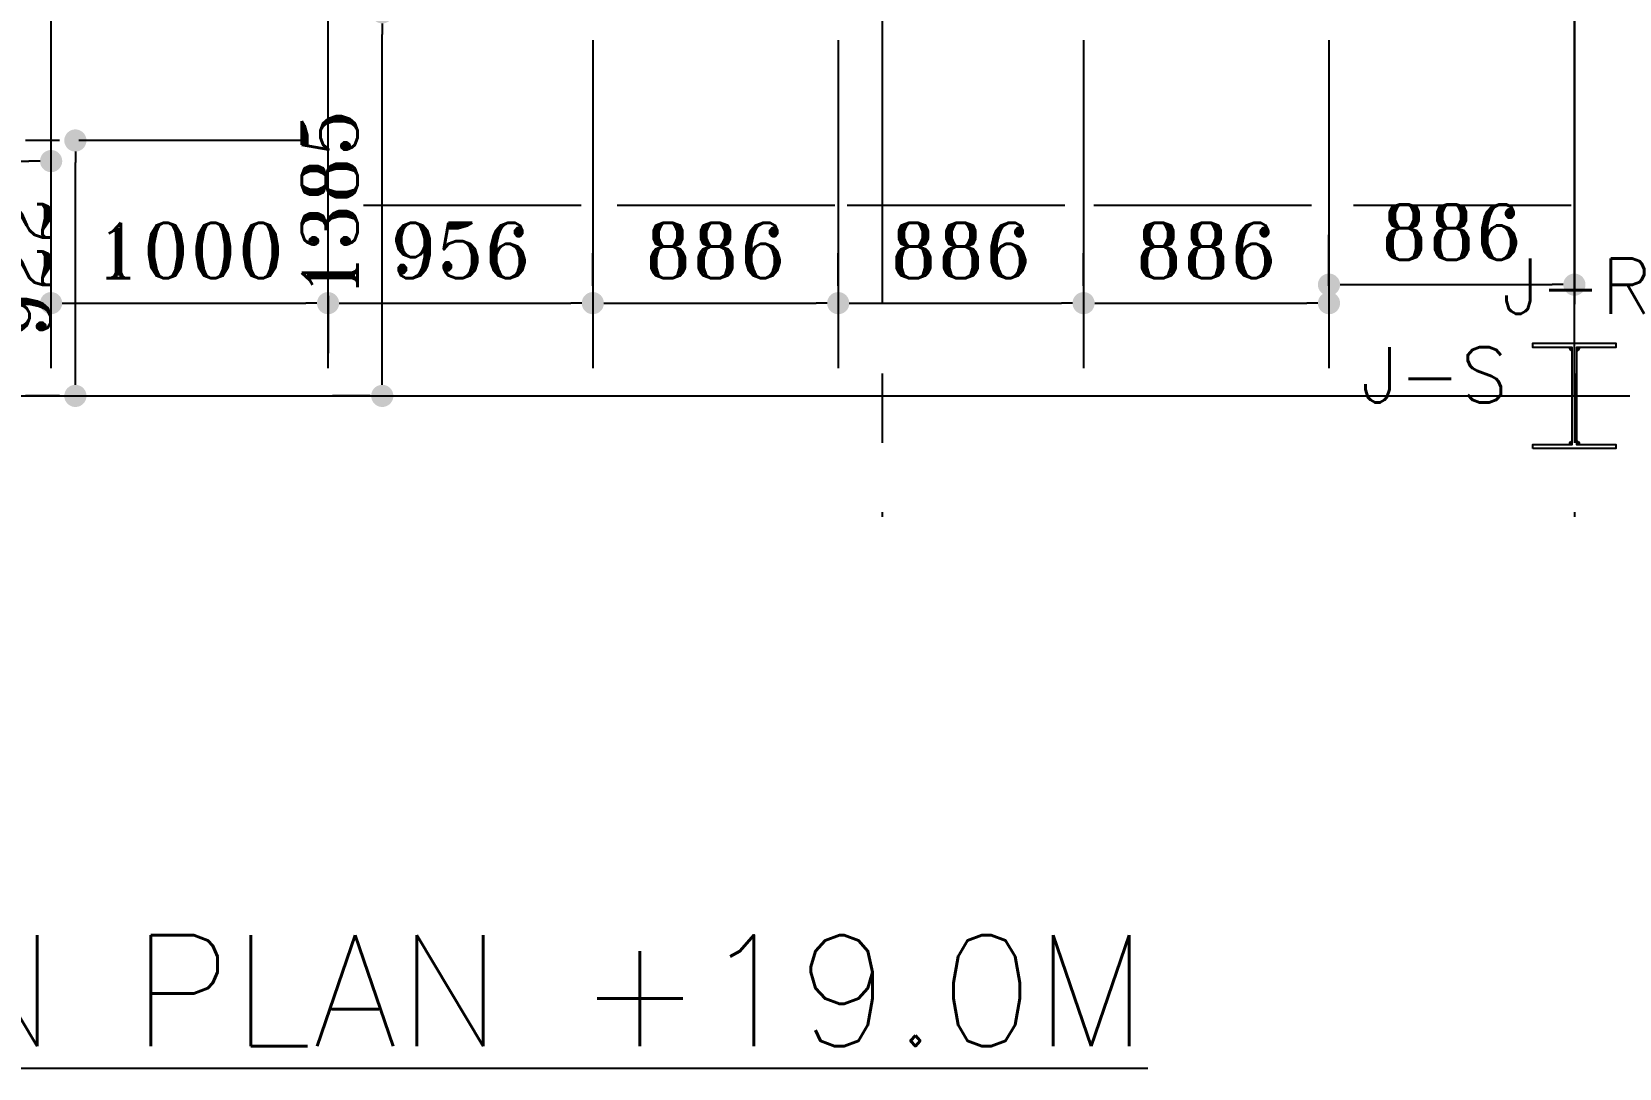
# Model space of a CAD drawing. Header units: inches. Extents: x 1387 to 2676, y -3554 to -2136.
# Drawn here: x 2644.04 to 2649.78, y -2580.79 to -2577.04 of the extents above; entities that cross this region are included whole.
import ezdxf
from ezdxf.enums import TextEntityAlignment as Align

# ---------------------------------------------------------------- set-up
doc = ezdxf.new("R2010")
doc.units = ezdxf.units.IN
doc.header["$MEASUREMENT"] = 0
doc.linetypes.add('CENTER', pattern=[2, 1.25, -0.25, 0.25, -0.25])
for name, color, linetype in [('3G', 3, 'Continuous'), ('A-TEXT', 7, 'Continuous'), ('AA-IPE300', 27, 'Continuous'), ('AXE', 1, 'CENTER'), ('DIM', 8, 'Continuous'), ('MEMBER TEXT', 7, 'Continuous'), ('Pich', 2, 'Continuous')]:
    doc.layers.add(name, color=color, linetype=linetype)
doc.styles.add('ROMANS', font='ROMANS')
doc.styles.add('ROMANT', font='romant')
doc.dimstyles.new('Copy of 1-100', dxfattribs={"dimtxt": 0.2, "dimasz": 0.08, "dimexe": 0.18, "dimexo": 0.0625, "dimgap": 0.09, "dimtad": 1, "dimdec": 0, "dimlfac": 1000, "dimdsep": 46, "dimtxsty": 'ROMANT', "dimblk": 'DOT', "dimcen": 0.09, "dimclrd": 1, "dimclre": 1, "dimclrt": 3, "dimadec": 0, "dimazin": 0, "dimtfac": 1, "dimtdec": 0, "dimtix": 1, "dimtofl": 0, "dimtmove": 2, "dimatfit": 3, "dimldrblk": 'DOT', "dimfxl": 1, "dimtolj": 1, "dimarcsym": 0})

# ---------------------------------------------------------------- blocks, each defined once
blk = doc.blocks.new('DOT')
at = {"layer": 'DIM', "color": 0, "linetype": 'ByBlock'}
blk.add_line((-0.5, 0), (-1, 0), dxfattribs=at)
at = {"layer": 'DIM', "color": 0, "linetype": 'ByBlock', "const_width": 0.5}
blk.add_lwpolyline([(-0.25, 0, 1), (0.25, 0, 1)], format="xyb", close=True, dxfattribs=at)
blk = doc.blocks.new('*D2330')
at = {"color": 1, "lineweight": -2, "transparency": 16777216}
for p, q in [((2644.1135, -2577.961), (2644.1135, -2577.8435)), ((2645.1135, -2577.9972), (2645.1135, -2578.2035)), ((2644.1935, -2578.0235), (2645.0335, -2578.0235))]:
    blk.add_line(p, q, dxfattribs=at)
at = {"layer": 'Defpoints', "color": 0, "transparency": 16777216}
for p in [(2645.1135, -2577.9347), (2644.1135, -2578.0235), (2645.1135, -2578.0235)]:
    blk.add_point(p, dxfattribs=at)
at = {"color": 1, "lineweight": -2, "transparency": 16777216, "xscale": 0.08, "yscale": 0.08, "zscale": 0.08, "rotation": 180}
blk.add_blockref('DOT', (2644.1135, -2578.0235), dxfattribs=at)
at = {"color": 1, "lineweight": -2, "transparency": 16777216, "xscale": 0.08, "yscale": 0.08, "zscale": 0.08}
blk.add_blockref('DOT', (2645.1135, -2578.0235), dxfattribs=at)
at = {"color": 3, "transparency": 16777216, "insert": (2644.6135, -2577.8335), "char_height": 0.2, "attachment_point": 5, "style": 'ROMANT'}
blk.add_mtext('\\A1;1000', dxfattribs=at)
blk = doc.blocks.new('_Dot')
at = {"layer": 'DIM', "color": 0, "lineweight": -2}
blk.add_line((-0.5, 0), (-1, 0), dxfattribs=at)
at = {"layer": 'DIM', "color": 0, "const_width": 0.5}
blk.add_lwpolyline([(-0.25, 0, 1), (0.25, 0, 1)], format="xyb", close=True, dxfattribs=at)
blk = doc.blocks.new('*D2331')
at = {"color": 1, "lineweight": -2, "transparency": 16777216}
for p, q in [((2645.1135, -2577.961), (2645.1135, -2577.8435)), ((2646.0695, -2577.9972), (2646.0695, -2578.2035)), ((2645.1935, -2578.0235), (2645.9895, -2578.0235))]:
    blk.add_line(p, q, dxfattribs=at)
at = {"layer": 'Defpoints', "color": 0, "transparency": 16777216}
for p in [(2646.0695, -2577.9347), (2645.1135, -2578.0235), (2646.0695, -2578.0235)]:
    blk.add_point(p, dxfattribs=at)
at = {"color": 1, "lineweight": -2, "transparency": 16777216, "xscale": 0.08, "yscale": 0.08, "zscale": 0.08, "rotation": 180}
blk.add_blockref('DOT', (2645.1135, -2578.0235), dxfattribs=at)
at = {"color": 1, "lineweight": -2, "transparency": 16777216, "xscale": 0.08, "yscale": 0.08, "zscale": 0.08}
blk.add_blockref('DOT', (2646.0695, -2578.0235), dxfattribs=at)
at = {"color": 3, "transparency": 16777216, "insert": (2645.5915, -2577.8335), "char_height": 0.2, "attachment_point": 5, "style": 'ROMANT'}
blk.add_mtext('\\A1;956', dxfattribs=at)
blk = doc.blocks.new('*D2332')
at = {"color": 1, "lineweight": -2, "transparency": 16777216}
for p, q in [((2646.0695, -2577.961), (2646.0695, -2577.8435)), ((2646.1495, -2578.0235), (2646.8755, -2578.0235)), ((2646.9555, -2578.0192), (2646.9555, -2578.2035))]:
    blk.add_line(p, q, dxfattribs=at)
at = {"layer": 'Defpoints', "color": 0, "transparency": 16777216}
for p in [(2646.9555, -2577.9567), (2646.0695, -2578.0235), (2646.9555, -2578.0235)]:
    blk.add_point(p, dxfattribs=at)
at = {"color": 1, "lineweight": -2, "transparency": 16777216, "xscale": 0.08, "yscale": 0.08, "zscale": 0.08, "rotation": 180}
blk.add_blockref('DOT', (2646.0695, -2578.0235), dxfattribs=at)
at = {"color": 1, "lineweight": -2, "transparency": 16777216, "xscale": 0.08, "yscale": 0.08, "zscale": 0.08}
blk.add_blockref('DOT', (2646.9555, -2578.0235), dxfattribs=at)
at = {"color": 3, "transparency": 16777216, "insert": (2646.5125, -2577.8335), "char_height": 0.2, "attachment_point": 5, "style": 'ROMANT'}
blk.add_mtext('\\A1;886', dxfattribs=at)
blk = doc.blocks.new('*D2333')
at = {"layer": 'Defpoints', "color": 0, "transparency": 16777216}
for p in [(2647.8415, -2577.9567), (2646.9555, -2578.0235), (2647.8415, -2578.0235)]:
    blk.add_point(p, dxfattribs=at)
at = {"layer": 'Pich', "color": 1, "lineweight": -2, "transparency": 16777216}
for p, q in [((2646.9555, -2577.961), (2646.9555, -2577.8435)), ((2647.0355, -2578.0235), (2647.7615, -2578.0235)), ((2647.8415, -2578.0192), (2647.8415, -2578.2035))]:
    blk.add_line(p, q, dxfattribs=at)
at = {"layer": 'Pich', "color": 1, "lineweight": -2, "transparency": 16777216, "xscale": 0.08, "yscale": 0.08, "zscale": 0.08, "rotation": 180}
blk.add_blockref('DOT', (2646.9555, -2578.0235), dxfattribs=at)
at = {"layer": 'Pich', "color": 1, "lineweight": -2, "transparency": 16777216, "xscale": 0.08, "yscale": 0.08, "zscale": 0.08}
blk.add_blockref('DOT', (2647.8415, -2578.0235), dxfattribs=at)
at = {"layer": 'Pich', "color": 3, "transparency": 16777216, "insert": (2647.3985, -2577.8335), "char_height": 0.2, "attachment_point": 5, "style": 'ROMANT'}
blk.add_mtext('\\A1;886', dxfattribs=at)
blk = doc.blocks.new('*D2334')
at = {"layer": 'Defpoints', "color": 0, "transparency": 16777216}
for p in [(2648.7275, -2577.9567), (2647.8415, -2578.0235), (2648.7275, -2578.0235)]:
    blk.add_point(p, dxfattribs=at)
at = {"layer": 'Pich', "color": 1, "lineweight": -2, "transparency": 16777216}
for p, q in [((2647.8415, -2577.961), (2647.8415, -2577.8435)), ((2647.9215, -2578.0235), (2648.6475, -2578.0235)), ((2648.7275, -2578.0192), (2648.7275, -2578.2035))]:
    blk.add_line(p, q, dxfattribs=at)
at = {"layer": 'Pich', "color": 1, "lineweight": -2, "transparency": 16777216, "xscale": 0.08, "yscale": 0.08, "zscale": 0.08, "rotation": 180}
blk.add_blockref('DOT', (2647.8415, -2578.0235), dxfattribs=at)
at = {"layer": 'Pich', "color": 1, "lineweight": -2, "transparency": 16777216, "xscale": 0.08, "yscale": 0.08, "zscale": 0.08}
blk.add_blockref('DOT', (2648.7275, -2578.0235), dxfattribs=at)
at = {"layer": 'Pich', "color": 3, "transparency": 16777216, "insert": (2648.2845, -2577.8335), "char_height": 0.2, "attachment_point": 5, "style": 'ROMANT'}
blk.add_mtext('\\A1;886', dxfattribs=at)
blk = doc.blocks.new('*D2335')
at = {"layer": 'Defpoints', "color": 0, "transparency": 16777216}
for p in [(2649.6137, -2577.9567), (2649.6137, -2577.9567), (2648.7275, -2578.0235)]:
    blk.add_point(p, dxfattribs=at)
at = {"layer": 'Pich', "color": 1, "lineweight": -2, "transparency": 16777216}
for p, q in [((2648.7275, -2577.961), (2648.7275, -2577.7767)), ((2649.6137, -2577.8942), (2649.6137, -2577.7767)), ((2648.8075, -2577.9567), (2649.5337, -2577.9567))]:
    blk.add_line(p, q, dxfattribs=at)
at = {"layer": 'Pich', "color": 1, "lineweight": -2, "transparency": 16777216, "xscale": 0.08, "yscale": 0.08, "zscale": 0.08, "rotation": 180}
blk.add_blockref('DOT', (2648.7275, -2577.9567), dxfattribs=at)
at = {"layer": 'Pich', "color": 1, "lineweight": -2, "transparency": 16777216, "xscale": 0.08, "yscale": 0.08, "zscale": 0.08}
blk.add_blockref('DOT', (2649.6137, -2577.9567), dxfattribs=at)
at = {"layer": 'Pich', "color": 3, "transparency": 16777216, "insert": (2649.1706, -2577.7667), "char_height": 0.2, "attachment_point": 5, "style": 'ROMANT'}
blk.add_mtext('\\A1;886', dxfattribs=at)
blk = doc.blocks.new('*D2351')
at = {"color": 1, "lineweight": -2, "transparency": 16777216}
for p, q in [((2644.1438, -2577.4362), (2644.0211, -2577.4362)), ((2644.2011, -2578.2784), (2644.2011, -2577.5162)), ((2644.1438, -2578.3584), (2644.0211, -2578.3584))]:
    blk.add_line(p, q, dxfattribs=at)
at = {"layer": 'Defpoints', "color": 0, "transparency": 16777216}
for p in [(2644.2011, -2577.4362), (2644.2063, -2577.4362), (2644.2063, -2578.3584)]:
    blk.add_point(p, dxfattribs=at)
at = {"color": 1, "lineweight": -2, "transparency": 16777216, "xscale": 0.08, "yscale": 0.08, "zscale": 0.08}
for p, rotation in [((2644.2011, -2577.4362), 90), ((2644.2011, -2578.3584), 270)]:
    blk.add_blockref('DOT', p, dxfattribs=dict(at, rotation=rotation))
at = {"color": 3, "transparency": 16777216, "insert": (2644.0111, -2577.8973), "char_height": 0.2, "attachment_point": 5, "rotation": 90, "style": 'ROMANT'}
blk.add_mtext('\\A1;922', dxfattribs=at)
blk = doc.blocks.new('*D2352')
at = {"layer": 'Defpoints', "color": 0, "transparency": 16777216}
for p in [(2645.3092, -2576.9735), (2645.3285, -2576.9735), (2645.3285, -2578.3584)]:
    blk.add_point(p, dxfattribs=at)
at = {"layer": 'Pich', "color": 1, "lineweight": -2, "transparency": 16777216}
for p, q in [((2645.266, -2576.9735), (2645.1292, -2576.9735)), ((2645.3092, -2578.2784), (2645.3092, -2577.0535)), ((2645.266, -2578.3584), (2645.1292, -2578.3584))]:
    blk.add_line(p, q, dxfattribs=at)
at = {"layer": 'Pich', "color": 1, "lineweight": -2, "transparency": 16777216, "xscale": 0.08, "yscale": 0.08, "zscale": 0.08}
for p, rotation in [((2645.3092, -2576.9735), 90), ((2645.3092, -2578.3584), 270)]:
    blk.add_blockref('DOT', p, dxfattribs=dict(at, rotation=rotation))
at = {"layer": 'Pich', "color": 3, "transparency": 16777216, "insert": (2645.1192, -2577.666), "char_height": 0.2, "attachment_point": 5, "rotation": 90, "style": 'ROMANT'}
blk.add_mtext('\\A1;1385', dxfattribs=at)
blk = doc.blocks.new('*D2485')
at = {"layer": 'Defpoints', "color": 0, "transparency": 16777216}
for p in [(2644.1135, -2577.5106), (2642.8636, -2577.6255), (2644.1135, -2577.6255)]:
    blk.add_point(p, dxfattribs=at)
at = {"layer": 'Pich', "color": 1, "lineweight": -2, "transparency": 16777216}
for p, q in [((2642.8636, -2577.563), (2642.8636, -2577.3306)), ((2644.1135, -2577.563), (2644.1135, -2577.3306)), ((2642.9436, -2577.5106), (2644.0335, -2577.5106))]:
    blk.add_line(p, q, dxfattribs=at)
at = {"layer": 'Pich', "color": 1, "lineweight": -2, "transparency": 16777216, "xscale": 0.08, "yscale": 0.08, "zscale": 0.08, "rotation": 180}
blk.add_blockref('DOT', (2642.8636, -2577.5106), dxfattribs=at)
at = {"layer": 'Pich', "color": 1, "lineweight": -2, "transparency": 16777216, "xscale": 0.08, "yscale": 0.08, "zscale": 0.08}
blk.add_blockref('DOT', (2644.1135, -2577.5106), dxfattribs=at)
at = {"layer": 'Pich', "color": 3, "transparency": 16777216, "insert": (2643.4886, -2577.2968), "char_height": 0.2, "attachment_point": 5, "style": 'ROMANT'}
blk.add_mtext('\\A1;EQ', dxfattribs=at)

msp = doc.modelspace()

# ---------------------------------------------------------------- hatches: boundary and pattern name
for points in [[(2649.606198, -2578.18333801), (2649.59472177, -2578.18333801, 0.4144144444), (2649.606198, -2578.19482211)], [(2649.621198, -2578.18333801), (2649.63267422, -2578.18333801, -0.4144144444), (2649.621198, -2578.19482211)], [(2649.606198, -2578.53337751), (2649.59472177, -2578.53337751, -0.4144144444), (2649.606198, -2578.52189341)], [(2649.621198, -2578.53337751), (2649.63267422, -2578.53337751, 0.4144144444), (2649.621198, -2578.52189341)]]:
    msp.add_hatch(color=1).paths.add_polyline_path(points)

# ---------------------------------------------------------------- linework, layer by layer
at = {"layer": '3G'}
msp.add_lwpolyline([(2649.463698, -2578.54833801), (2649.463698, -2578.53333801), (2649.606198, -2578.53333801), (2649.606198, -2578.18333801), (2649.463698, -2578.18333801), (2649.463698, -2578.16833801), (2649.763698, -2578.16833801), (2649.763698, -2578.18333801), (2649.621198, -2578.18333801), (2649.621198, -2578.53333801), (2649.763698, -2578.53333801), (2649.763698, -2578.54833801)], close=True, dxfattribs=at)
for centre, start, end in [((2649.606198, -2578.18334588), 180.157926883, 270.157926883), ((2649.621198, -2578.18334588), 269.842073117, 359.842073117), ((2649.621198, -2578.18334588), 269.842073117, 359.842073117), ((2649.606198, -2578.53336964), 89.842073117, 179.842073117), ((2649.606198, -2578.53336964), 89.842073117, 179.842073117), ((2649.621198, -2578.53336964), 0.157926883, 90.157926883), ((2649.621198, -2578.53336964), 0.157926883, 90.157926883), ((2649.621198, -2578.53336964), 0.157926883, 90.157926883)]:
    msp.add_arc(centre, 0.01147623, start, end, dxfattribs=at)
at = {"layer": 'AA-IPE300', "color": 3}
for p, q in [((2649.61366955, -2578.3584064), (2649.61366955, -2568.3584064)), ((2644.11354107, -2578.2584064), (2644.11354107, -2572.4584064)), ((2645.11354107, -2578.2584064), (2645.11354107, -2572.4584064)), ((2646.06954107, -2577.07351124), (2646.06954107, -2578.2584064)), ((2646.95554107, -2577.07351124), (2646.95554107, -2578.2584064)), ((2647.84154107, -2577.07351124), (2647.84154107, -2578.2584064)), ((2648.72754107, -2577.07351124), (2648.72754107, -2578.2584064)), ((2645.01354107, -2577.43623006), (2644.21354107, -2577.43623006)), ((2646.02678835, -2577.67032012), (2645.24095601, -2577.67032012)), ((2646.94344835, -2577.67032012), (2646.15761601, -2577.67032012)), ((2647.77377789, -2577.67032012), (2646.98794554, -2577.67032012)), ((2648.66386504, -2577.67032012), (2647.8780327, -2577.67032012)), ((2649.60171657, -2577.67032012), (2648.81588423, -2577.67032012)), ((2633.61366955, -2578.3584064), (2649.61366955, -2578.3584064))]:
    msp.add_line(p, q, dxfattribs=at)
at = {"layer": 'AXE'}
for p, q in [((2647.11372275, -2564.77766617), (2647.11368653, -2578.79554687)), ((2649.61372275, -2564.77766617), (2649.61368653, -2578.79554687)), ((2629.2494451, -2578.35828668), (2652.52715755, -2578.35834533))]:
    msp.add_line(p, q, dxfattribs=at)

# ---------------------------------------------------------------- texts
at = {"layer": 'A-TEXT', "color": 3, "style": 'ROMANS'}
msp.add_text('%%UFOURTH FLOOR BEAM CONNECTION PLAN +19.0M', height=0.4, dxfattribs=at).set_placement((2634.77118079, -2580.70613179, 9177.40456425))
at = {"layer": 'MEMBER TEXT', "color": 3, "ltscale": 2, "style": 'ROMANS'}
for s, p in [('J-R', (2649.62137888, -2577.96248546)), ('J-S', (2649.10836511, -2578.28261358))]:
    msp.add_text(s, height=0.2, dxfattribs=at).set_placement(p, align=Align.MIDDLE)

# ---------------------------------------------------------------- dimensions: what is measured, and where the dimension line sits
dim = msp.add_linear_dim(base=(2644.20113376, -2577.43623006), p1=(2644.20627178, -2578.3584064), p2=(2644.20627178, -2577.43623006), angle=90, dimstyle='Copy of 1-100')
dim.commit()
dim.dimension.update_dxf_attribs({"geometry": '*D2351', "text_midpoint": (2644.01113376, -2577.89731823)})
for base, p1, p2, picture, middle in [((2645.11354107, -2578.02352421), (2644.11354107, -2578.02352421), (2645.11354107, -2577.93468695), '*D2330', (2644.61354107, -2577.83352421)), ((2646.06954107, -2578.02352421), (2645.11354107, -2578.02352421), (2646.06954107, -2577.93468695), '*D2331', (2645.59154107, -2577.83352421)), ((2646.95554107, -2578.02352421), (2646.06954107, -2578.02352421), (2646.95554107, -2577.95665713), '*D2332', (2646.51254107, -2577.83352421))]:
    dim = msp.add_linear_dim(base=base, p1=p1, p2=p2, dimstyle='Copy of 1-100')
    dim.commit()
    dim.dimension.update_dxf_attribs({"geometry": picture, "text_midpoint": middle})
at = {"layer": 'Pich'}
dim = msp.add_linear_dim(base=(2645.30919793, -2576.97351124), p1=(2645.32846549, -2578.3584064), p2=(2645.32846549, -2576.97351124), angle=90, dimstyle='Copy of 1-100', dxfattribs=at)
dim.commit()
dim.dimension.update_dxf_attribs({"geometry": '*D2352', "text_midpoint": (2645.11919793, -2577.66595882)})
dim = msp.add_linear_dim(base=(2644.11354107, -2577.51063091), p1=(2642.86360531, -2577.62546302), p2=(2644.11354107, -2577.62546302), text='EQ', dimstyle='Copy of 1-100', dxfattribs=at)
dim.commit()
dim.dimension.update_dxf_attribs({"geometry": '*D2485', "text_midpoint": (2643.48857319, -2577.29682138)})
for base, p1, p2, picture, middle in [((2649.61366955, -2577.95665713), (2648.72754107, -2578.02352421), (2649.61366955, -2577.95665713), '*D2335', (2649.17060531, -2577.76665713)), ((2647.84154107, -2578.02352421), (2646.95554107, -2578.02352421), (2647.84154107, -2577.95665713), '*D2333', (2647.39854107, -2577.83352421)), ((2648.72754107, -2578.02352421), (2647.84154107, -2578.02352421), (2648.72754107, -2577.95665713), '*D2334', (2648.28454107, -2577.83352421))]:
    dim = msp.add_linear_dim(base=base, p1=p1, p2=p2, dimstyle='Copy of 1-100', dxfattribs=at)
    dim.commit()
    dim.dimension.update_dxf_attribs({"geometry": picture, "text_midpoint": middle})

doc.saveas('drawing.dxf')
